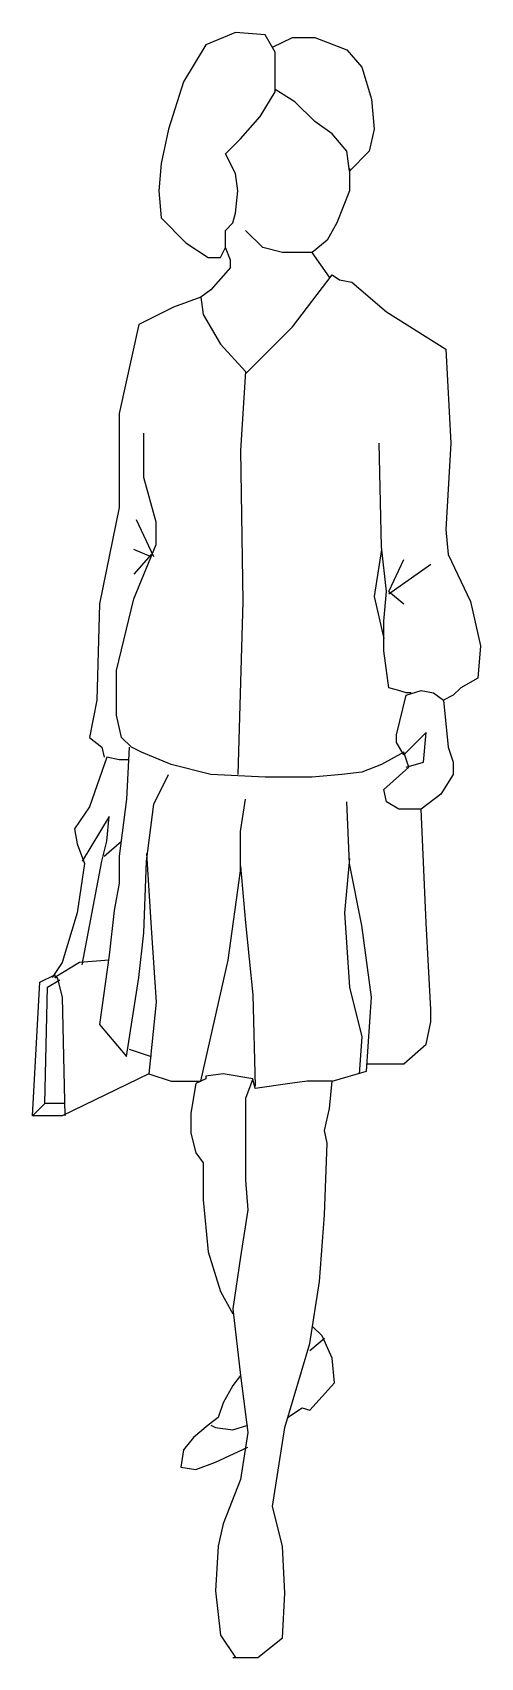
# Model space of a CAD drawing. Extents: x -14.13 to -13.68, y -0.04 to 1.57.
import ezdxf

# ---------------------------------------------------------------- set-up
doc = ezdxf.new("R2010")
doc.units = 0
doc.header["$MEASUREMENT"] = 0
doc.layers.get('0').update_dxf_attribs({"linetype": 'CONTINUOUS'})

msp = doc.modelspace()

# ---------------------------------------------------------------- linework, layer by layer
for p, q in [((-13.9265, 1.569), (-13.9558, 1.5568)), ((-13.8972, 1.5666), (-13.9265, 1.569)), ((-13.8874, 1.5495), (-13.8972, 1.5666)), ((-13.8899, 1.5544), (-13.8703, 1.5641)), ((-13.8703, 1.5641), (-13.8483, 1.5641)), ((-13.8483, 1.5641), (-13.8166, 1.5519)), ((-13.9558, 1.5568), (-13.9778, 1.5202)), ((-13.8874, 1.5104), (-13.8874, 1.5495)), ((-13.8166, 1.5519), (-13.8019, 1.5348)), ((-13.8019, 1.5348), (-13.7921, 1.5031)), ((-13.9778, 1.5202), (-13.9925, 1.4737)), ((-13.9021, 1.486), (-13.8874, 1.5104)), ((-13.8679, 1.5006), (-13.8874, 1.5128)), ((-13.8483, 1.4811), (-13.8679, 1.5006)), ((-13.7921, 1.5031), (-13.7897, 1.4737)), ((-13.9216, 1.464), (-13.9021, 1.486)), ((-13.8312, 1.4689), (-13.8483, 1.4811)), ((-13.9925, 1.4737), (-13.9998, 1.4395)), ((-13.9363, 1.4493), (-13.9216, 1.464)), ((-13.8166, 1.4518), (-13.8312, 1.4689)), ((-13.7897, 1.4737), (-13.7946, 1.4518)), ((-13.9265, 1.4298), (-13.9363, 1.4493)), ((-13.8141, 1.4322), (-13.8166, 1.4518)), ((-13.7946, 1.4518), (-13.8141, 1.4322)), ((-13.9998, 1.4395), (-14.0023, 1.4127)), ((-13.9241, 1.4127), (-13.9265, 1.4298)), ((-13.8141, 1.4347), (-13.8141, 1.4127)), ((-14.0023, 1.4127), (-13.9998, 1.3858)), ((-13.9265, 1.3907), (-13.9241, 1.4127)), ((-13.8141, 1.4127), (-13.8264, 1.3809)), ((-13.9998, 1.3858), (-13.9754, 1.3614)), ((-13.9363, 1.3736), (-13.929, 1.3809)), ((-13.929, 1.3809), (-13.9265, 1.3907)), ((-13.8264, 1.3809), (-13.8361, 1.3638)), ((-13.9363, 1.3565), (-13.9363, 1.3736)), ((-13.8996, 1.3565), (-13.9167, 1.3736)), ((-13.9754, 1.3614), (-13.9534, 1.3467)), ((-13.9412, 1.3467), (-13.9363, 1.3565)), ((-13.9314, 1.3443), (-13.9363, 1.3565)), ((-13.8801, 1.3516), (-13.8996, 1.3565)), ((-13.8508, 1.3516), (-13.8801, 1.3516)), ((-13.8361, 1.3638), (-13.8508, 1.3516)), ((-13.8337, 1.3272), (-13.8508, 1.3516)), ((-13.9534, 1.3467), (-13.9412, 1.3467)), ((-13.9314, 1.3369), (-13.9509, 1.3149)), ((-13.9314, 1.3369), (-13.9314, 1.3443)), ((-13.8703, 1.2783), (-13.8312, 1.3296)), ((-13.8312, 1.3296), (-13.8239, 1.3247)), ((-13.8239, 1.3247), (-13.8117, 1.3223)), ((-13.8117, 1.3223), (-13.7775, 1.293)), ((-13.9607, 1.3076), (-13.9876, 1.2978)), ((-13.9509, 1.3149), (-13.9607, 1.3076)), ((-13.9607, 1.3076), (-13.9583, 1.2905)), ((-13.9876, 1.2978), (-14.0218, 1.2807)), ((-13.9583, 1.2905), (-13.9412, 1.2612)), ((-13.7775, 1.293), (-13.7189, 1.2563)), ((-14.0218, 1.2807), (-14.0413, 1.1928)), ((-13.9167, 1.2319), (-13.8703, 1.2783)), ((-13.9412, 1.2612), (-13.9167, 1.2343)), ((-13.7189, 1.2563), (-13.714, 1.1635)), ((-13.9167, 1.2343), (-13.9216, 1.1561)), ((-14.0413, 1.1928), (-14.0413, 1.0999)), ((-14.0169, 1.1293), (-14.0169, 1.1732)), ((-13.9216, 1.1561), (-13.9192, 1.0071)), ((-13.7824, 1.0609), (-13.7848, 1.1635)), ((-13.714, 1.1635), (-13.7189, 1.078)), ((-14.0047, 1.0853), (-14.0169, 1.1293)), ((-14.0413, 1.0999), (-14.0609, 1.0047)), ((-14.0071, 1.0511), (-14.0242, 1.0877)), ((-14.0047, 1.0633), (-14.0047, 1.0853)), ((-13.7189, 1.078), (-13.7164, 1.0535)), ((-14.0267, 1.0095), (-14.0047, 1.0633)), ((-13.7775, 1.0169), (-13.7824, 1.0609)), ((-14.0096, 1.0511), (-14.0267, 1.0584)), ((-14.0096, 1.0535), (-14.0267, 1.034)), ((-13.7824, 1.0584), (-13.7897, 1.012)), ((-13.775, 1.0169), (-13.7604, 1.0486)), ((-13.775, 1.0144), (-13.7335, 1.0437)), ((-13.7164, 1.0535), (-13.6944, 1.0071)), ((-13.7897, 1.012), (-13.7799, 0.9705)), ((-13.7799, 0.9876), (-13.7775, 1.0169)), ((-13.775, 1.0169), (-13.7604, 1.0047)), ((-14.0609, 1.0047), (-14.0633, 0.9094)), ((-14.0438, 0.9387), (-14.0267, 1.0095)), ((-13.9192, 1.0071), (-13.9241, 0.8361)), ((-13.6944, 1.0071), (-13.6846, 0.9631)), ((-13.7799, 0.9582), (-13.7799, 0.9876)), ((-13.6846, 0.9631), (-13.6871, 0.9314)), ((-13.775, 0.9216), (-13.7799, 0.9582)), ((-14.0438, 0.8947), (-14.0438, 0.9387)), ((-13.6871, 0.9314), (-13.7042, 0.9216)), ((-13.7653, 0.9192), (-13.775, 0.9216)), ((-13.7579, 0.9167), (-13.7653, 0.9192)), ((-13.7579, 0.9143), (-13.7433, 0.9192)), ((-13.7531, 0.9167), (-13.7579, 0.9167)), ((-13.7433, 0.9192), (-13.7311, 0.9167)), ((-13.7311, 0.9167), (-13.7213, 0.9094)), ((-13.7042, 0.9216), (-13.7115, 0.9143)), ((-14.0633, 0.9094), (-14.0707, 0.8727)), ((-13.7677, 0.8752), (-13.7579, 0.9143)), ((-13.7115, 0.9143), (-13.7213, 0.9094)), ((-13.7213, 0.9094), (-13.7164, 0.863)), ((-14.0389, 0.8727), (-14.0438, 0.8947)), ((-14.0707, 0.8727), (-14.0584, 0.863)), ((-14.0291, 0.863), (-14.0389, 0.8727)), ((-13.7677, 0.8678), (-13.7677, 0.8752)), ((-13.7604, 0.8556), (-13.7677, 0.8678)), ((-13.7384, 0.8776), (-13.7604, 0.8556)), ((-13.7408, 0.8483), (-13.7384, 0.8776)), ((-14.0536, 0.8532), (-14.0707, 0.8043)), ((-14.0584, 0.863), (-14.056, 0.8532)), ((-14.0413, 0.8507), (-14.0536, 0.8532)), ((-14.0316, 0.8507), (-14.0413, 0.8507)), ((-14.0316, 0.863), (-14.034, 0.8117)), ((-14.0194, 0.8581), (-14.0291, 0.863)), ((-13.99, 0.8459), (-14.0194, 0.8581)), ((-13.7604, 0.8581), (-13.7824, 0.8459)), ((-13.7555, 0.8434), (-13.7604, 0.8581)), ((-13.7164, 0.863), (-13.7115, 0.8483)), ((-14.0071, 0.8068), (-13.9925, 0.8361)), ((-13.9509, 0.8361), (-13.99, 0.8459)), ((-13.8972, 0.8336), (-13.9509, 0.8361)), ((-13.8215, 0.8361), (-13.8508, 0.8336)), ((-13.8019, 0.8385), (-13.8215, 0.8361)), ((-13.7824, 0.8459), (-13.8019, 0.8385)), ((-13.7799, 0.8214), (-13.7555, 0.8434)), ((-13.7579, 0.8434), (-13.7408, 0.8483)), ((-13.7115, 0.8361), (-13.7237, 0.8165)), ((-13.7115, 0.8483), (-13.7115, 0.8361)), ((-13.8508, 0.8336), (-13.8972, 0.8336)), ((-13.7775, 0.8092), (-13.7799, 0.8214)), ((-14.0707, 0.8043), (-14.0853, 0.7823)), ((-14.034, 0.8117), (-14.0413, 0.7555)), ((-14.0145, 0.7506), (-14.0071, 0.8068)), ((-13.9216, 0.7799), (-13.9167, 0.8117)), ((-13.8141, 0.7481), (-13.8166, 0.8092)), ((-13.7653, 0.8019), (-13.7775, 0.8092)), ((-13.7237, 0.8165), (-13.7433, 0.8019)), ((-14.0511, 0.7945), (-14.078, 0.7506)), ((-14.0536, 0.7701), (-14.0511, 0.7945)), ((-13.7433, 0.8019), (-13.7653, 0.8019)), ((-13.7384, 0.6895), (-13.7433, 0.8019)), ((-14.0853, 0.7823), (-14.0829, 0.7677)), ((-13.9216, 0.7408), (-13.9216, 0.7799)), ((-14.0829, 0.7677), (-14.0756, 0.7481)), ((-14.0584, 0.7506), (-14.0536, 0.7701)), ((-14.056, 0.7555), (-14.0389, 0.7701)), ((-14.0413, 0.7555), (-14.0413, 0.7286)), ((-14.0145, 0.7579), (-14.0096, 0.6846)), ((-14.0756, 0.7481), (-14.0829, 0.6993)), ((-14.078, 0.648), (-14.0584, 0.7506)), ((-14.0169, 0.6797), (-14.0145, 0.7506)), ((-13.9338, 0.6528), (-13.9216, 0.7408)), ((-13.9216, 0.7457), (-13.9167, 0.6895)), ((-13.8141, 0.753), (-13.819, 0.6993)), ((-13.8019, 0.687), (-13.8141, 0.7481)), ((-14.0413, 0.7286), (-14.0462, 0.7017)), ((-14.0829, 0.6993), (-14.0975, 0.6504)), ((-14.0462, 0.7017), (-14.0511, 0.6577)), ((-13.819, 0.6993), (-13.8141, 0.626)), ((-14.0218, 0.6357), (-14.0169, 0.6797)), ((-14.0096, 0.6846), (-14.0047, 0.6113)), ((-13.9167, 0.6895), (-13.9094, 0.6186)), ((-13.7921, 0.6162), (-13.8019, 0.687)), ((-13.7335, 0.604), (-13.7384, 0.6895)), ((-14.0975, 0.6504), (-14.1073, 0.6357)), ((-14.0804, 0.6504), (-14.1049, 0.6357)), ((-14.0511, 0.6528), (-14.0804, 0.6504)), ((-14.0511, 0.6577), (-14.0609, 0.5893)), ((-13.9607, 0.5331), (-13.9338, 0.6528)), ((-14.1269, 0.4989), (-14.1195, 0.6309)), ((-14.1195, 0.6309), (-14.1049, 0.6382)), ((-14.1122, 0.626), (-14.1, 0.6333)), ((-14.1049, 0.6382), (-14.1049, 0.6357)), ((-14.1049, 0.6357), (-14.1024, 0.6357)), ((-14.1024, 0.6357), (-14.0975, 0.6162)), ((-14.034, 0.5576), (-14.0218, 0.6357)), ((-14.1146, 0.5111), (-14.1122, 0.626)), ((-14.0975, 0.6162), (-14.0951, 0.4989)), ((-14.0047, 0.6113), (-14.012, 0.5405)), ((-13.9094, 0.6186), (-13.907, 0.5282)), ((-13.8141, 0.626), (-13.8019, 0.5771)), ((-13.797, 0.5429), (-13.7921, 0.6162)), ((-13.7335, 0.5918), (-13.7335, 0.604)), ((-14.0609, 0.5893), (-14.034, 0.5576)), ((-13.7384, 0.5698), (-13.7335, 0.5918)), ((-14.0316, 0.5649), (-14.0096, 0.5576)), ((-13.8019, 0.5771), (-13.8044, 0.5405)), ((-13.7604, 0.5502), (-13.7384, 0.5698)), ((-13.797, 0.5502), (-13.7824, 0.5502)), ((-13.7824, 0.5502), (-13.7604, 0.5502)), ((-14.012, 0.5405), (-14.0975, 0.4989)), ((-14.012, 0.5405), (-13.99, 0.5331)), ((-13.99, 0.5331), (-13.9754, 0.5331)), ((-13.9754, 0.5331), (-13.9607, 0.5331)), ((-13.9656, 0.5307), (-13.9705, 0.5014)), ((-13.9558, 0.5356), (-13.9656, 0.5307)), ((-13.9387, 0.5405), (-13.9558, 0.538)), ((-13.9558, 0.538), (-13.9558, 0.5356)), ((-13.9094, 0.5356), (-13.9387, 0.5405)), ((-13.9094, 0.5356), (-13.9167, 0.516)), ((-13.907, 0.5258), (-13.9094, 0.5356)), ((-13.8728, 0.5307), (-13.907, 0.5258)), ((-13.8557, 0.5331), (-13.8728, 0.5307)), ((-13.8312, 0.5331), (-13.8557, 0.5331)), ((-13.8337, 0.5063), (-13.8312, 0.5331)), ((-13.8312, 0.5331), (-13.797, 0.5429)), ((-13.9167, 0.516), (-13.9167, 0.472)), ((-14.1146, 0.5111), (-14.1269, 0.4989)), ((-14.0975, 0.4989), (-14.1269, 0.4989)), ((-14.0951, 0.5111), (-14.1146, 0.5111)), ((-13.9705, 0.5014), (-13.9705, 0.4818)), ((-13.8386, 0.4843), (-13.8337, 0.5063)), ((-13.9705, 0.4818), (-13.9656, 0.4623)), ((-13.8361, 0.472), (-13.8386, 0.4843)), ((-13.9167, 0.472), (-13.9167, 0.4354)), ((-13.8386, 0.4012), (-13.8361, 0.472)), ((-13.9656, 0.4623), (-13.9583, 0.4525)), ((-13.9583, 0.4525), (-13.9583, 0.4159)), ((-13.9167, 0.4354), (-13.9143, 0.4061)), ((-13.9583, 0.4159), (-13.9534, 0.3645)), ((-13.9143, 0.4061), (-13.9216, 0.3597)), ((-13.8434, 0.3352), (-13.8386, 0.4012)), ((-13.9534, 0.3645), (-13.9412, 0.3255)), ((-13.9216, 0.3597), (-13.929, 0.3084)), ((-13.9412, 0.3255), (-13.929, 0.3035)), ((-13.8532, 0.2742), (-13.8434, 0.3352)), ((-13.929, 0.3084), (-13.9216, 0.2424)), ((-13.841, 0.2815), (-13.8508, 0.2913)), ((-13.8777, 0.1911), (-13.8532, 0.2742)), ((-13.8386, 0.279), (-13.8532, 0.2668)), ((-13.8312, 0.2595), (-13.841, 0.2815)), ((-13.8288, 0.2351), (-13.8312, 0.2595)), ((-13.9216, 0.2424), (-13.929, 0.2326)), ((-13.9216, 0.2424), (-13.9143, 0.1862)), ((-13.929, 0.2326), (-13.9387, 0.2155)), ((-13.8532, 0.2082), (-13.8288, 0.2351)), ((-13.9387, 0.2155), (-13.9436, 0.2009)), ((-13.8752, 0.2009), (-13.8606, 0.2106)), ((-13.8606, 0.2106), (-13.8532, 0.2082)), ((-13.9534, 0.1935), (-13.9681, 0.1813)), ((-13.9436, 0.2009), (-13.9534, 0.1935)), ((-13.9509, 0.1935), (-13.9461, 0.1911)), ((-13.929, 0.1886), (-13.9143, 0.1935)), ((-13.9681, 0.1813), (-13.9778, 0.1691)), ((-13.9461, 0.1911), (-13.929, 0.1886)), ((-13.9143, 0.1862), (-13.9216, 0.1398)), ((-13.8899, 0.1129), (-13.8777, 0.1911)), ((-13.9778, 0.1691), (-13.9803, 0.152)), ((-13.9461, 0.1569), (-13.9143, 0.1715)), ((-13.9803, 0.152), (-13.9656, 0.1496)), ((-13.9656, 0.1496), (-13.9461, 0.1569)), ((-13.9216, 0.1398), (-13.9387, 0.0958)), ((-13.8801, 0.0738), (-13.8899, 0.1129)), ((-13.9387, 0.0958), (-13.9436, 0.0738)), ((-13.9436, 0.0738), (-13.9461, 0.0298)), ((-13.9436, 0.0738), (-13.9436, 0.0738)), ((-13.8777, 0.0274), (-13.8801, 0.0738)), ((-13.8801, 0.0738), (-13.8801, 0.0738)), ((-13.9461, 0.0298), (-13.9412, -0.0141)), ((-13.8801, -0.0166), (-13.8777, 0.0274)), ((-13.9412, -0.0141), (-13.9265, -0.0361)), ((-13.9045, -0.0361), (-13.8801, -0.0166)), ((-13.929, -0.0361), (-13.9045, -0.0361))]:
    msp.add_line(p, q)

doc.saveas('drawing.dxf')
